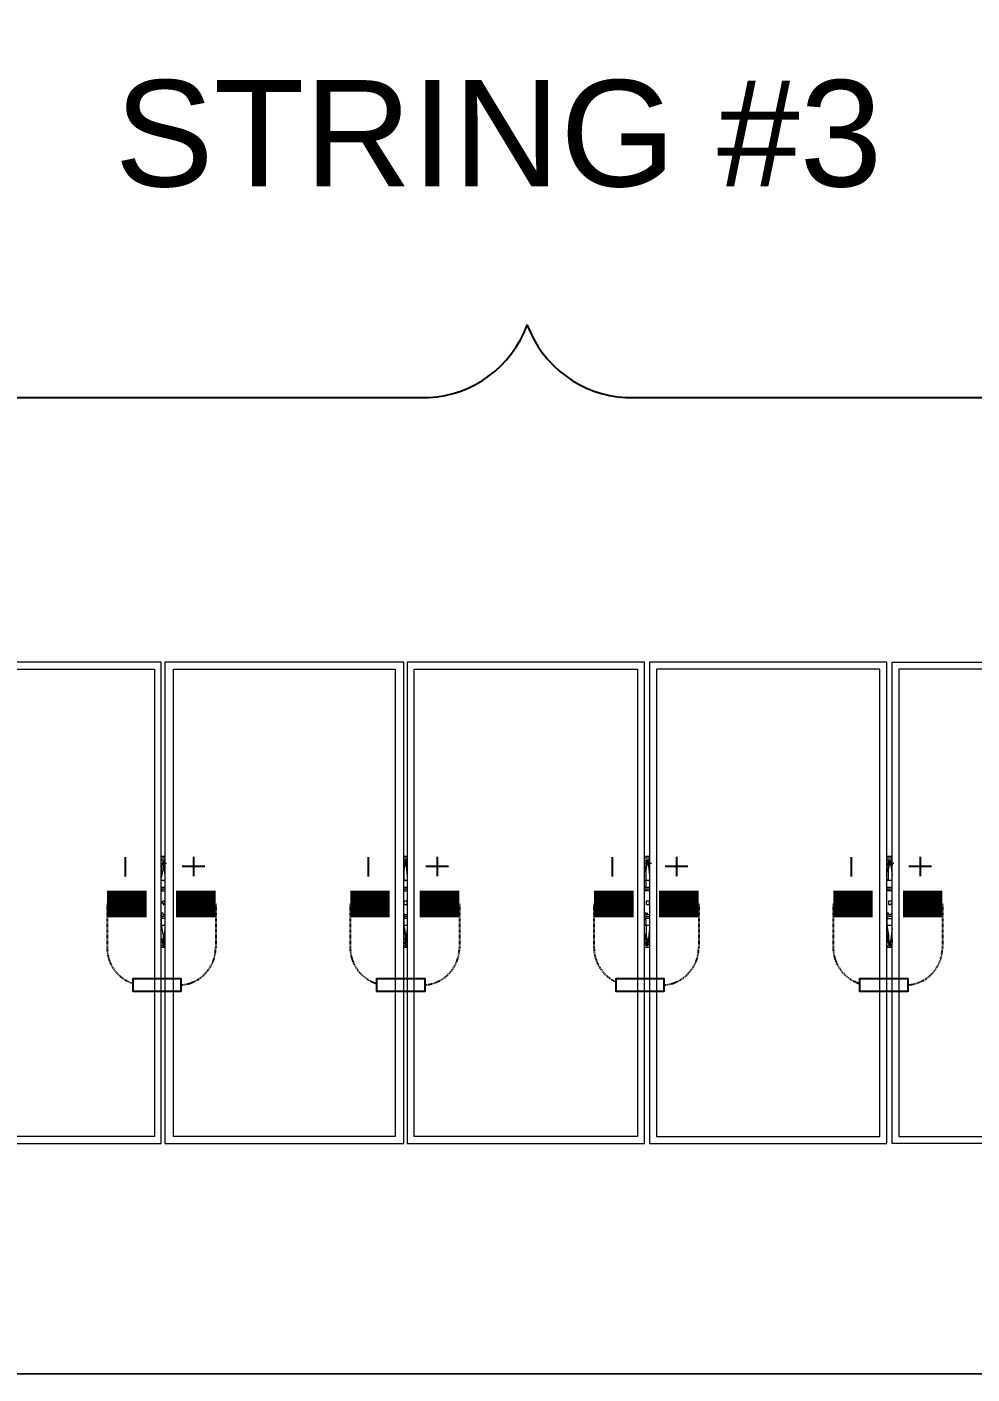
# Model space of a CAD drawing. Header units: feet. Extents: x -9903 to 12307, y -41 to 4121.
# Drawn here: x 599.2 to 777, y 3621.3 to 3874.7 of the extents above; entities that cross this region are included whole.
import ezdxf
from ezdxf.lldxf.tags import DXFTag

# ---------------------------------------------------------------- set-up
doc = ezdxf.new("R2010")
doc.units = ezdxf.units.FT
doc.header["$MEASUREMENT"] = 0
doc.linetypes.add('HIDDEN', pattern=[0.375, 0.25, -0.125])
for name, color, linetype in [('E-HARN-COMP', 8, 'Continuous'), ('E-TRNK-CABL-NEG', 6, 'HIDDEN'), ('E-TRUNK-CABLE-POS', 6, 'HIDDEN'), ('G-ANNO-TEXT', 1, 'Continuous'), ('Polarity-Text', 7, 'Continuous'), ('PV-DC-CABL-UG-', 10, 'DC-')]:
    doc.layers.add(name, color=color, linetype=linetype)
doc.styles.add('NEI-A', font='arial.ttf')
tags = doc.linetypes.add('DC-', pattern='A,0.176989,-0.049113,["DC-",NEI-A,S=0.1,R=0,X=0,Y=-0.05],-0.049113,-0.250887,0.176989', length=0.703091).pattern_tags.tags
tags[6] = DXFTag(74, 10)

# ---------------------------------------------------------------- blocks, each defined once
blk = doc.blocks.new('A$C4742fff2')
at = {"lineweight": 5}
for points in [[(2.6649, 0.4666), (2.4349, 0.4666), (2.4349, 0), (2.6649, 0)], [(2.4416, 0.46), (2.6582, 0.46), (2.6582, 0.0067), (2.4416, 0.0067)], [(2.8999, 0.4666), (2.6682, 0.4666), (2.6682, 0), (2.8999, 0)], [(2.6766, 0.46), (2.8915, 0.46), (2.8915, 0.0067), (2.6766, 0.0067)], [(2.9032, 0), (3.1332, 0), (3.1332, 0.4666), (2.9032, 0.4666)], [(2.9099, 0.46), (3.1265, 0.46), (3.1265, 0.0067), (2.9099, 0.0067)], [(3.1382, 0), (3.3682, 0), (3.3682, 0.4666), (3.1382, 0.4666)], [(3.3615, 0.0067), (3.3615, 0.46), (3.1449, 0.46), (3.1449, 0.0067)], [(3.6032, 0.4666), (3.6032, 0), (3.3732, 0), (3.3732, 0.4666)], [(3.5965, 0.46), (3.3799, 0.46), (3.3799, 0.0067), (3.5965, 0.0067)], [(2.6682, 0.235), (2.6666, 0.235), (2.6649, 0.2333), (2.6666, 0.2333), (2.6666, 0.2317), (2.6682, 0.2317), (2.6682, 0.2333)], [(2.9015, 0.235), (2.8999, 0.235), (2.8999, 0.2317), (2.9032, 0.2317), (2.9032, 0.2333), (2.9032, 0.235)], [(3.1365, 0.235), (3.1349, 0.235), (3.1349, 0.2317), (3.1382, 0.2317), (3.1382, 0.2333), (3.1382, 0.235)], [(3.3715, 0.235), (3.3699, 0.235), (3.3699, 0.2317), (3.3715, 0.2317), (3.3732, 0.2333), (3.3732, 0.235)]]:
    blk.add_lwpolyline(points, close=True, dxfattribs=at)
for points in [[(2.6682, 0.2783), (2.6649, 0.2783)], [(2.6649, 0.27), (2.6666, 0.2717), (2.6666, 0.275), (2.6682, 0.275)], [(2.6666, 0.255), (2.6649, 0.255), (2.6649, 0.2567), (2.6666, 0.265), (2.6666, 0.275)], [(2.9032, 0.2783), (2.8999, 0.2783)], [(2.8999, 0.27), (2.8999, 0.2717), (2.9015, 0.2733), (2.9015, 0.275), (2.9032, 0.275), (2.9015, 0.275), (2.8999, 0.265), (2.8999, 0.255), (2.9015, 0.255)], [(3.1382, 0.2783), (3.1332, 0.2783)], [(3.1332, 0.255), (3.1349, 0.255), (3.1349, 0.265), (3.1365, 0.275), (3.1382, 0.275), (3.1365, 0.275), (3.1349, 0.2733), (3.1349, 0.2717), (3.1349, 0.27)], [(3.3732, 0.2783), (3.3682, 0.2783)], [(3.3682, 0.27), (3.3699, 0.2717), (3.3699, 0.275), (3.3715, 0.275), (3.3732, 0.275)], [(3.3699, 0.255), (3.3682, 0.255), (3.3699, 0.2567), (3.3699, 0.265), (3.3715, 0.275)], [(2.6682, 0.27), (2.6682, 0.2733)], [(2.9015, 0.27), (2.9015, 0.2733)], [(3.1365, 0.27), (3.1365, 0.2733)], [(3.3715, 0.27), (3.3715, 0.2733)], [(2.6666, 0.2483), (2.6649, 0.2483), (2.6649, 0.255)], [(2.6682, 0.2483), (2.6649, 0.2483)], [(2.9015, 0.2483), (2.8999, 0.2483), (2.8999, 0.255)], [(2.9032, 0.2483), (2.8999, 0.2483)], [(3.1365, 0.2483), (3.1349, 0.2483), (3.1332, 0.2483), (3.1349, 0.25), (3.1349, 0.255)], [(3.1382, 0.2483), (3.1332, 0.2483)], [(3.3699, 0.2483), (3.3682, 0.2483), (3.3682, 0.255)], [(3.3732, 0.2483), (3.3682, 0.2483)], [(2.6682, 0.2467), (2.6649, 0.2467), (2.6666, 0.2467)], [(2.6649, 0.2467), (2.6649, 0.245), (2.6682, 0.245)], [(2.9032, 0.2467), (2.8999, 0.2467), (2.9015, 0.2467)], [(2.8999, 0.2467), (2.8999, 0.245), (2.9032, 0.245)], [(3.1382, 0.2467), (3.1349, 0.2467), (3.1332, 0.2467)], [(3.1382, 0.245), (3.1349, 0.245), (3.1332, 0.245)], [(3.1349, 0.245), (3.1349, 0.2467)], [(3.3732, 0.2467), (3.3682, 0.2467), (3.3699, 0.2467)], [(3.3732, 0.245), (3.3699, 0.245), (3.3682, 0.245), (3.3682, 0.2467)], [(2.6682, 0.2233), (2.6682, 0.2217), (2.6666, 0.2217), (2.6666, 0.2233), (2.6649, 0.2233), (2.6649, 0.22), (2.6649, 0.2183)], [(2.9032, 0.2233), (2.9032, 0.2217), (2.8999, 0.2217), (2.8999, 0.2233), (2.8999, 0.22), (2.8999, 0.2183)], [(3.1382, 0.2233), (3.1382, 0.2217), (3.1349, 0.2217), (3.1349, 0.2233), (3.1332, 0.2233)], [(3.1349, 0.22), (3.1349, 0.2233), (3.1365, 0.2233)], [(3.3732, 0.2233), (3.3715, 0.2217), (3.3699, 0.2217), (3.3699, 0.2233), (3.3682, 0.2233), (3.3682, 0.22), (3.3682, 0.2183), (3.3682, 0.2117), (3.3699, 0.2017), (3.3699, 0.195), (3.3715, 0.1933), (3.3732, 0.1933)], [(2.6682, 0.22), (2.6649, 0.22), (2.6666, 0.22)], [(2.6682, 0.2183), (2.6649, 0.2183), (2.6649, 0.2117), (2.6666, 0.2017), (2.6666, 0.1933), (2.6666, 0.1917), (2.6682, 0.1917)], [(2.9032, 0.22), (2.8999, 0.22), (2.9015, 0.22)], [(2.9032, 0.2183), (2.8999, 0.2183), (2.8999, 0.2117), (2.9015, 0.2017), (2.9015, 0.1933), (2.9032, 0.1933)], [(3.1349, 0.2117), (3.1349, 0.2167), (3.1332, 0.2183), (3.1332, 0.22), (3.1349, 0.22), (3.1382, 0.22)], [(3.1382, 0.2183), (3.1349, 0.2183), (3.1332, 0.2183)], [(3.1332, 0.2117), (3.1349, 0.2117), (3.1349, 0.2017), (3.1365, 0.195), (3.1365, 0.1933), (3.1382, 0.1933)], [(3.3732, 0.22), (3.3682, 0.22), (3.3699, 0.22)], [(3.3682, 0.2183), (3.3732, 0.2183)], [(2.6666, 0.1917), (2.6666, 0.195), (2.6649, 0.1983)], [(2.6666, 0.1933), (2.6682, 0.1933), (2.6682, 0.1967)], [(2.8999, 0.1983), (2.8999, 0.195), (2.9015, 0.1933), (2.9015, 0.1917), (2.9032, 0.1917)], [(2.9015, 0.1967), (2.9015, 0.1933), (2.9015, 0.1917)], [(3.1349, 0.1983), (3.1349, 0.195), (3.1349, 0.1933), (3.1365, 0.1933), (3.1365, 0.1917), (3.1365, 0.1933), (3.1365, 0.1967)], [(3.3682, 0.1983), (3.3699, 0.195), (3.3699, 0.1933), (3.3715, 0.1933), (3.3715, 0.1917), (3.3715, 0.1933), (3.3715, 0.1967)], [(2.6682, 0.19), (2.6649, 0.19)], [(2.9032, 0.19), (2.8999, 0.19)], [(3.1382, 0.19), (3.1332, 0.19)], [(3.3732, 0.19), (3.3682, 0.19)], [(3.3715, 0.1917), (3.3732, 0.1917)]]:
    blk.add_lwpolyline(points, dxfattribs=at)
at = {"color": 8, "lineweight": 5, "true_color": 0x808080}
for points in [[(2.6682, 0.2767), (2.6649, 0.2767)], [(2.6649, 0.2733), (2.6649, 0.275), (2.6666, 0.275), (2.6682, 0.26)], [(2.9032, 0.2767), (2.8999, 0.2767)], [(2.8999, 0.2733), (2.8999, 0.275), (2.9015, 0.275), (2.9032, 0.26)], [(3.1382, 0.2767), (3.1332, 0.2767)], [(3.1332, 0.2733), (3.1349, 0.275), (3.1365, 0.275), (3.1382, 0.26)], [(3.3732, 0.2767), (3.3682, 0.2767)], [(3.3682, 0.2733), (3.3682, 0.275), (3.3715, 0.275), (3.3732, 0.26)], [(2.6649, 0.2717), (2.6666, 0.2717), (2.6649, 0.27), (2.6649, 0.2633)], [(2.6649, 0.2667), (2.6649, 0.27)], [(2.6682, 0.2733), (2.6682, 0.2733)], [(2.6682, 0.2717), (2.6682, 0.27), (2.6682, 0.2717), (2.6699, 0.2717)], [(2.8999, 0.2633), (2.8999, 0.2717), (2.9015, 0.2717)], [(2.8999, 0.2667), (2.8999, 0.27), (2.9015, 0.27)], [(2.9015, 0.2733), (2.9015, 0.2733)], [(2.9032, 0.2717), (2.9032, 0.2717)], [(3.1332, 0.2717), (3.1349, 0.2717), (3.1349, 0.27), (3.1332, 0.2633)], [(3.1332, 0.27), (3.1349, 0.27), (3.1349, 0.2683), (3.1332, 0.2667)], [(3.1365, 0.2733), (3.1365, 0.2733)], [(3.1382, 0.2717), (3.1382, 0.27), (3.1382, 0.2717), (3.1399, 0.2717)], [(3.3682, 0.2717), (3.3699, 0.2717), (3.3699, 0.27), (3.3682, 0.2633)], [(3.3682, 0.2667), (3.3682, 0.27), (3.3699, 0.27)], [(3.3715, 0.2733), (3.3715, 0.2733)], [(3.3732, 0.2717), (3.3732, 0.27), (3.3732, 0.2717), (3.3749, 0.2717)], [(2.6682, 0.255), (2.6649, 0.255)], [(2.9032, 0.255), (2.8999, 0.255)], [(3.1382, 0.255), (3.1349, 0.255)], [(3.3732, 0.255), (3.3682, 0.255)], [(2.6649, 0.2117), (2.6682, 0.2117)], [(2.8999, 0.2117), (2.9032, 0.2117)], [(3.1349, 0.2117), (3.1382, 0.2117)], [(3.3682, 0.2117), (3.3732, 0.2117)], [(2.6649, 0.195), (2.6666, 0.195), (2.6649, 0.1967), (2.6649, 0.205)], [(2.6666, 0.1983), (2.6649, 0.1983), (2.6649, 0.2)], [(2.6682, 0.2083), (2.6666, 0.1933)], [(2.6682, 0.1983), (2.6682, 0.195), (2.6682, 0.1967)], [(2.8999, 0.205), (2.8999, 0.195), (2.9015, 0.195)], [(2.9015, 0.1983), (2.8999, 0.1983), (2.8999, 0.2)], [(2.9032, 0.2083), (2.9015, 0.1933)], [(2.9032, 0.1967), (2.9032, 0.195), (2.9032, 0.1983)], [(3.1332, 0.195), (3.1349, 0.195), (3.1349, 0.1967), (3.1332, 0.205)], [(3.1332, 0.1983), (3.1349, 0.1983), (3.1332, 0.2)], [(3.1382, 0.2083), (3.1365, 0.1933)], [(3.1382, 0.1983), (3.1382, 0.195), (3.1382, 0.1967)], [(3.3682, 0.195), (3.3699, 0.195), (3.3699, 0.1967), (3.3682, 0.205)], [(3.3682, 0.1983), (3.3682, 0.2)], [(3.3732, 0.2083), (3.3715, 0.1933)], [(3.3732, 0.1983), (3.3732, 0.195), (3.3732, 0.1967)], [(2.6666, 0.1917), (2.6649, 0.1917), (2.6649, 0.1933)], [(2.6682, 0.19), (2.6649, 0.19)], [(2.6682, 0.1933), (2.6682, 0.1933)], [(2.9015, 0.1917), (2.8999, 0.1917), (2.8999, 0.1933)], [(2.9032, 0.19), (2.8999, 0.19)], [(2.9015, 0.1933), (2.9015, 0.1933)], [(2.9032, 0.195), (2.9032, 0.195)], [(3.1365, 0.1917), (3.1349, 0.1917), (3.1349, 0.1933), (3.1332, 0.1933)], [(3.1382, 0.19), (3.1332, 0.19)], [(3.1365, 0.1933), (3.1365, 0.1933)], [(3.3715, 0.1917), (3.3682, 0.1917), (3.3682, 0.1933)], [(3.3732, 0.19), (3.3682, 0.19)], [(3.3715, 0.1933), (3.3715, 0.1933)]]:
    blk.add_lwpolyline(points, dxfattribs=at)
blk.add_lwpolyline([(2.9032, 0.2717), (2.9032, 0.27)], close=True, dxfattribs=at)

msp = doc.modelspace()

# ---------------------------------------------------------------- linework, layer by layer
at = {"layer": 'E-HARN-COMP', "const_width": 5}
for points in [[(614.27, 3709.71), (621.73, 3709.71)], [(627.25, 3709.71), (634.71, 3709.71)], [(660.01, 3709.71), (667.46, 3709.71)], [(673.1, 3709.71), (680.56, 3709.71)], [(705.86, 3709.71), (713.31, 3709.71)], [(718.09, 3709.71), (725.55, 3709.71)], [(750.85, 3709.71), (758.3, 3709.71)], [(763.95, 3709.71), (771.4, 3709.71)]]:
    msp.add_lwpolyline(points, dxfattribs=at)
at = {"layer": 'E-HARN-COMP'}
for points in [[(623.67, 3695.62), (619.11, 3695.62), (619.11, 3693.3), (623.67, 3693.3)], [(623.67, 3693.3), (628.23, 3693.3), (628.23, 3695.62), (623.67, 3695.62)], [(669.52, 3695.62), (664.95, 3695.62), (664.95, 3693.3), (669.52, 3693.3)], [(669.52, 3693.3), (674.08, 3693.3), (674.08, 3695.62), (669.52, 3695.62)], [(714.51, 3695.62), (709.95, 3695.62), (709.95, 3693.3), (714.51, 3693.3)], [(714.51, 3693.3), (719.07, 3693.3), (719.07, 3695.62), (714.51, 3695.62)], [(760.37, 3695.62), (755.8, 3695.62), (755.8, 3693.3), (760.37, 3693.3)], [(760.37, 3693.3), (764.93, 3693.3), (764.93, 3695.62), (760.37, 3695.62)]]:
    msp.add_lwpolyline(points, dxfattribs=at)
at = {"layer": 'E-TRNK-CABL-NEG', "ltscale": 0.1}
for points in [[(614.27, 3709.71), (614.27, 3701.47, 0.32416), (619.11, 3694.79, 0.32416)], [(660.01, 3709.71), (660.01, 3701.47, 0.328669), (664.95, 3694.76, 0.328669)], [(705.86, 3709.71), (705.86, 3701.47, 0.292806), (709.95, 3695.09, 0.292806)], [(750.85, 3709.71), (750.85, 3701.47, 0.328956), (755.8, 3694.76, 0.328956)]]:
    msp.add_lwpolyline(points, format="xyb", dxfattribs=at)
at = {"layer": 'E-TRUNK-CABLE-POS', "ltscale": 0.1}
for points in [[(634.71, 3709.71), (634.71, 3701.47, -0.391396), (628.23, 3694.47, -0.391396)], [(680.56, 3709.71), (680.56, 3701.47, -0.391396), (674.08, 3694.47, -0.391396)], [(725.55, 3709.71), (725.55, 3701.47, -0.391396), (719.07, 3694.47, -0.391396)], [(771.4, 3709.71), (771.4, 3701.47, -0.391396), (764.93, 3694.47, -0.391396)]]:
    msp.add_lwpolyline(points, format="xyb", dxfattribs=at)
at = {"layer": 'G-ANNO-TEXT', "flags": 128}
msp.add_lwpolyline([(111.89, 3791.32, -0.401002), (127.88, 3804.97), (674.81, 3804.97, 0.298343), (693.32, 3818.62, 0.298343), (711.82, 3804.97), (1301.75, 3804.97, -0.298343), (1320.26, 3791.32)], format="xyb", dxfattribs=at)
at = {"layer": 'Polarity-Text'}
for p, q in [((617.67, 3718.49), (617.67, 3714.87)), ((630.51, 3718.56), (630.51, 3714.94)), ((663.41, 3718.49), (663.41, 3714.87)), ((676.36, 3718.56), (676.36, 3714.94)), ((709.26, 3718.49), (709.26, 3714.87)), ((721.35, 3718.56), (721.35, 3714.94)), ((754.25, 3718.49), (754.25, 3714.87)), ((767.21, 3718.56), (767.21, 3714.94)), ((632.65, 3716.75), (628.38, 3716.75)), ((678.5, 3716.75), (674.22, 3716.75)), ((723.49, 3716.75), (719.22, 3716.75)), ((769.35, 3716.75), (765.07, 3716.75))]:
    msp.add_line(p, q, dxfattribs=at)
at = {"layer": 'PV-DC-CABL-UG-', "ltscale": 0.6}
msp.add_lwpolyline([(145.88, 3621.38), (2048.84, 3621.28)], dxfattribs=at)

# ---------------------------------------------------------------- block references
at = {"xscale": 194.04614304, "yscale": 194.04614304, "zscale": 194.04614304}
msp.add_blockref('A$C4742fff2', (107.36, 3664.64), dxfattribs=at)

# ---------------------------------------------------------------- texts
at = {"layer": 'G-ANNO-TEXT', "insert": (760.08, 3864.69), "char_height": 20, "width": 143.1195, "attachment_point": 3, "style": 'NEI-A', "bg_fill": 3, "box_fill_scale": 1.5, "bg_fill_color": 256, "bg_fill_transparency": 0}
msp.add_mtext('STRING #3', dxfattribs=at)

doc.saveas('drawing.dxf')
